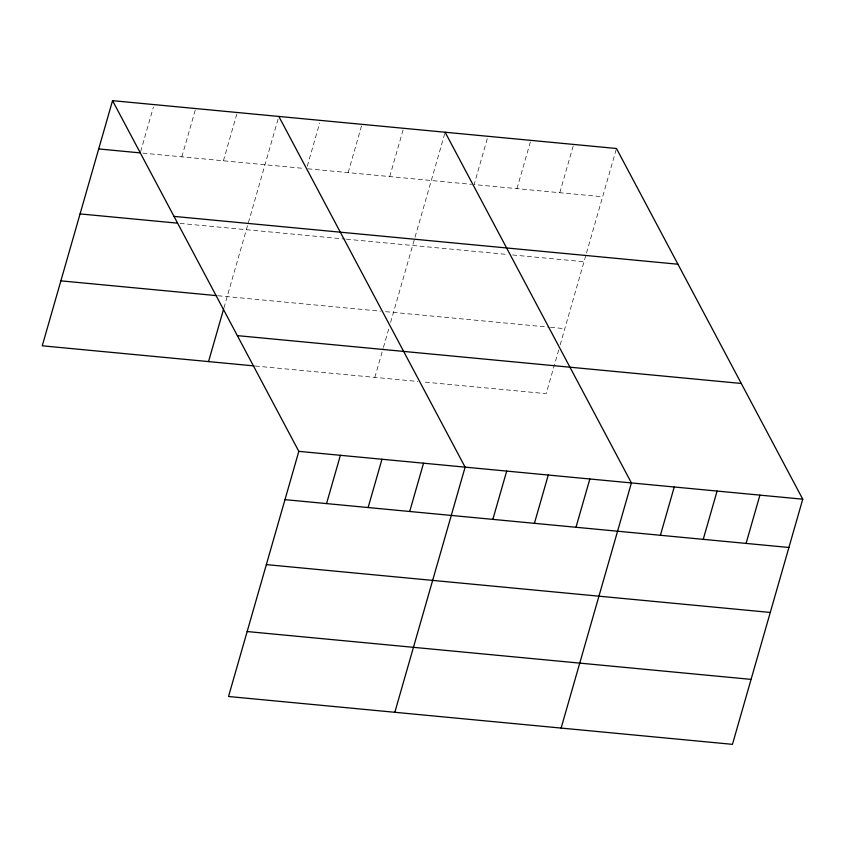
<?xml version="1.0" encoding="UTF-8"?>
<svg xmlns="http://www.w3.org/2000/svg" width="845" height="845" viewBox="0 0 845 845"><rect width="100%" height="100%" fill="white"/><g stroke="black" fill="none" stroke-linecap="round" stroke-linejoin="round"><path stroke-width="0.63" stroke-dasharray="4.22 3.17" d="M140.629 151.656L153.41 107.083M181.844 156.843L195.691 108.551M223.418 160.782L237.265 112.501M223.946 307.876L278.839 116.441M307.284 166.201L319.706 122.863M348.14 172.623L361.987 124.342M389.714 176.573L403.561 128.282M374.842 377.377L383.081 348.647M383.44 347.39L388.816 328.652M390.601 322.41L445.135 132.232M487.259 138.77L474.129 184.58L602.633 196.779M516.96 188.646L530.808 140.365M559.791 192.713L573.639 144.432M558.714 349.914L546.176 393.643L422.87 381.929M560.15 344.918L586.155 254.25M586.504 252.993L616.47 148.498M142.868 153.135L303.968 168.43M307.865 168.799L471.531 184.337M180.112 223.407L345.109 239.072M346.408 239.188L507.422 254.472M512.609 254.968L584.001 261.739M218.084 295.761L380.482 311.182M385.679 311.668L549.229 327.195M550.528 327.321L564.809 328.673M255.317 366.033L417.673 381.444"/><path stroke-width="1.27" d="M112.543 100.661L298.824 451.357L228.53 696.502L732.457 744.339L802.75 499.194L616.47 148.498L112.543 100.661L42.25 345.806L254.018 365.906M208.546 361.586L223.598 309.122M326.55 503.588L340.398 455.307M368.124 507.539L381.972 459.257M409.698 511.489L423.546 463.197M394.826 712.293L465.12 467.148L278.839 116.441M492.846 519.379L506.694 471.087M534.42 523.319L548.268 475.038M575.994 527.269L589.842 478.988M561.122 728.073L631.416 482.928L445.135 132.232M660.399 535.276L674.247 486.995M703.241 539.342L717.078 491.061M746.072 543.409L759.919 495.128M98.696 148.942L140.27 152.892M174.017 216.394L677.943 264.221M80.074 213.912L177.513 223.154M60.882 280.846L216.785 295.644M237.35 335.634L741.276 383.461M298.824 451.357L802.75 499.194M284.976 499.648L788.903 547.476M266.344 564.608L770.281 612.445M247.152 631.542L751.089 679.38"/></g></svg>
